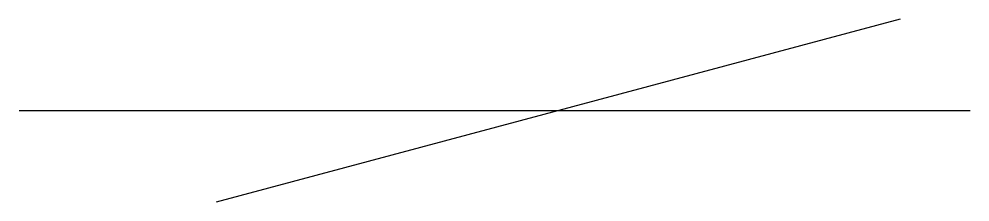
# Model space of a CAD drawing. Header units: millimetres. Extents: x 866 to 980, y 847 to 869.
import ezdxf

# ---------------------------------------------------------------- set-up
doc = ezdxf.new("R2010")
doc.units = ezdxf.units.MM

msp = doc.modelspace()

# ---------------------------------------------------------------- linework, layer by layer
at = {"extrusion": (0, -1, 0)}
for p, q in [((889.37, 847.31, 529.95), (971.33, 869.27, 529.95)), ((889.37, 847.31, 469.95), (971.33, 869.27, 469.95)), ((865.72, 858.29, 445.72), (979.67, 858.29, 541.33)), ((930.35, 858.29, 529.95), (930.35, 858.29, 469.95)), ((930.35, 858.29, 529.95), (930.35, 858.29, 469.95)), ((930.35, 858.29, 529.95), (930.35, 858.29, 499.95))]:
    msp.add_line(p, q, dxfattribs=at)

doc.saveas('drawing.dxf')
